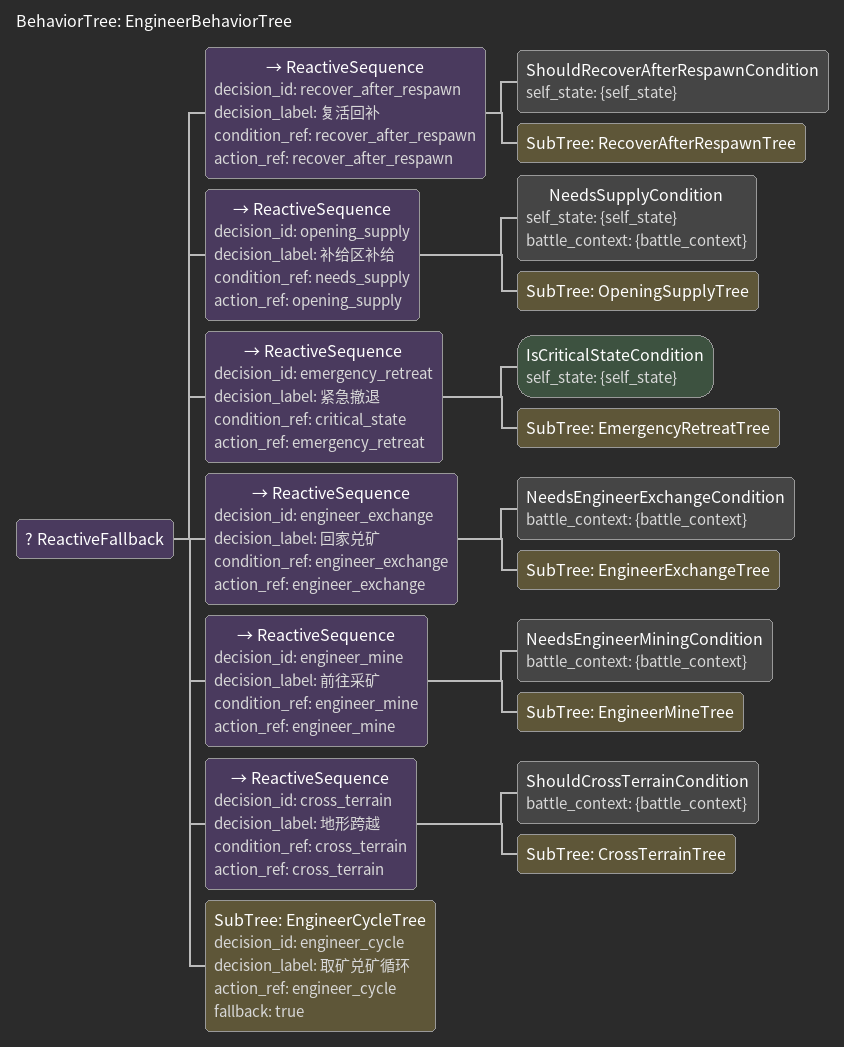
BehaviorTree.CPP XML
<?xml version="1.0" encoding="UTF-8"?>
<root BTCPP_format="4" main_tree_to_execute="EngineerBehaviorTree">
  <BehaviorTree ID="EngineerBehaviorTree">
    <ReactiveFallback>
      <ReactiveSequence decision_id="recover_after_respawn" decision_label="复活回补" condition_ref="recover_after_respawn" action_ref="recover_after_respawn">
        <ShouldRecoverAfterRespawnCondition self_state="{self_state}"/>
        <SubTree ID="RecoverAfterRespawnTree"/>
      </ReactiveSequence>
      <ReactiveSequence decision_id="opening_supply" decision_label="补给区补给" condition_ref="needs_supply" action_ref="opening_supply">
        <NeedsSupplyCondition self_state="{self_state}" battle_context="{battle_context}"/>
        <SubTree ID="OpeningSupplyTree"/>
      </ReactiveSequence>
      <ReactiveSequence decision_id="emergency_retreat" decision_label="紧急撤退" condition_ref="critical_state" action_ref="emergency_retreat">
        <IsCriticalStateCondition self_state="{self_state}"/>
        <SubTree ID="EmergencyRetreatTree"/>
      </ReactiveSequence>
      <ReactiveSequence decision_id="engineer_exchange" decision_label="回家兑矿" condition_ref="engineer_exchange" action_ref="engineer_exchange">
        <NeedsEngineerExchangeCondition battle_context="{battle_context}"/>
        <SubTree ID="EngineerExchangeTree"/>
      </ReactiveSequence>
      <ReactiveSequence decision_id="engineer_mine" decision_label="前往采矿" condition_ref="engineer_mine" action_ref="engineer_mine">
        <NeedsEngineerMiningCondition battle_context="{battle_context}"/>
        <SubTree ID="EngineerMineTree"/>
      </ReactiveSequence>
      <ReactiveSequence decision_id="cross_terrain" decision_label="地形跨越" condition_ref="cross_terrain" action_ref="cross_terrain">
        <ShouldCrossTerrainCondition battle_context="{battle_context}"/>
        <SubTree ID="CrossTerrainTree"/>
      </ReactiveSequence>
      <SubTree ID="EngineerCycleTree" decision_id="engineer_cycle" decision_label="取矿兑矿循环" action_ref="engineer_cycle" fallback="true"/>
    </ReactiveFallback>
  </BehaviorTree>
</root>
